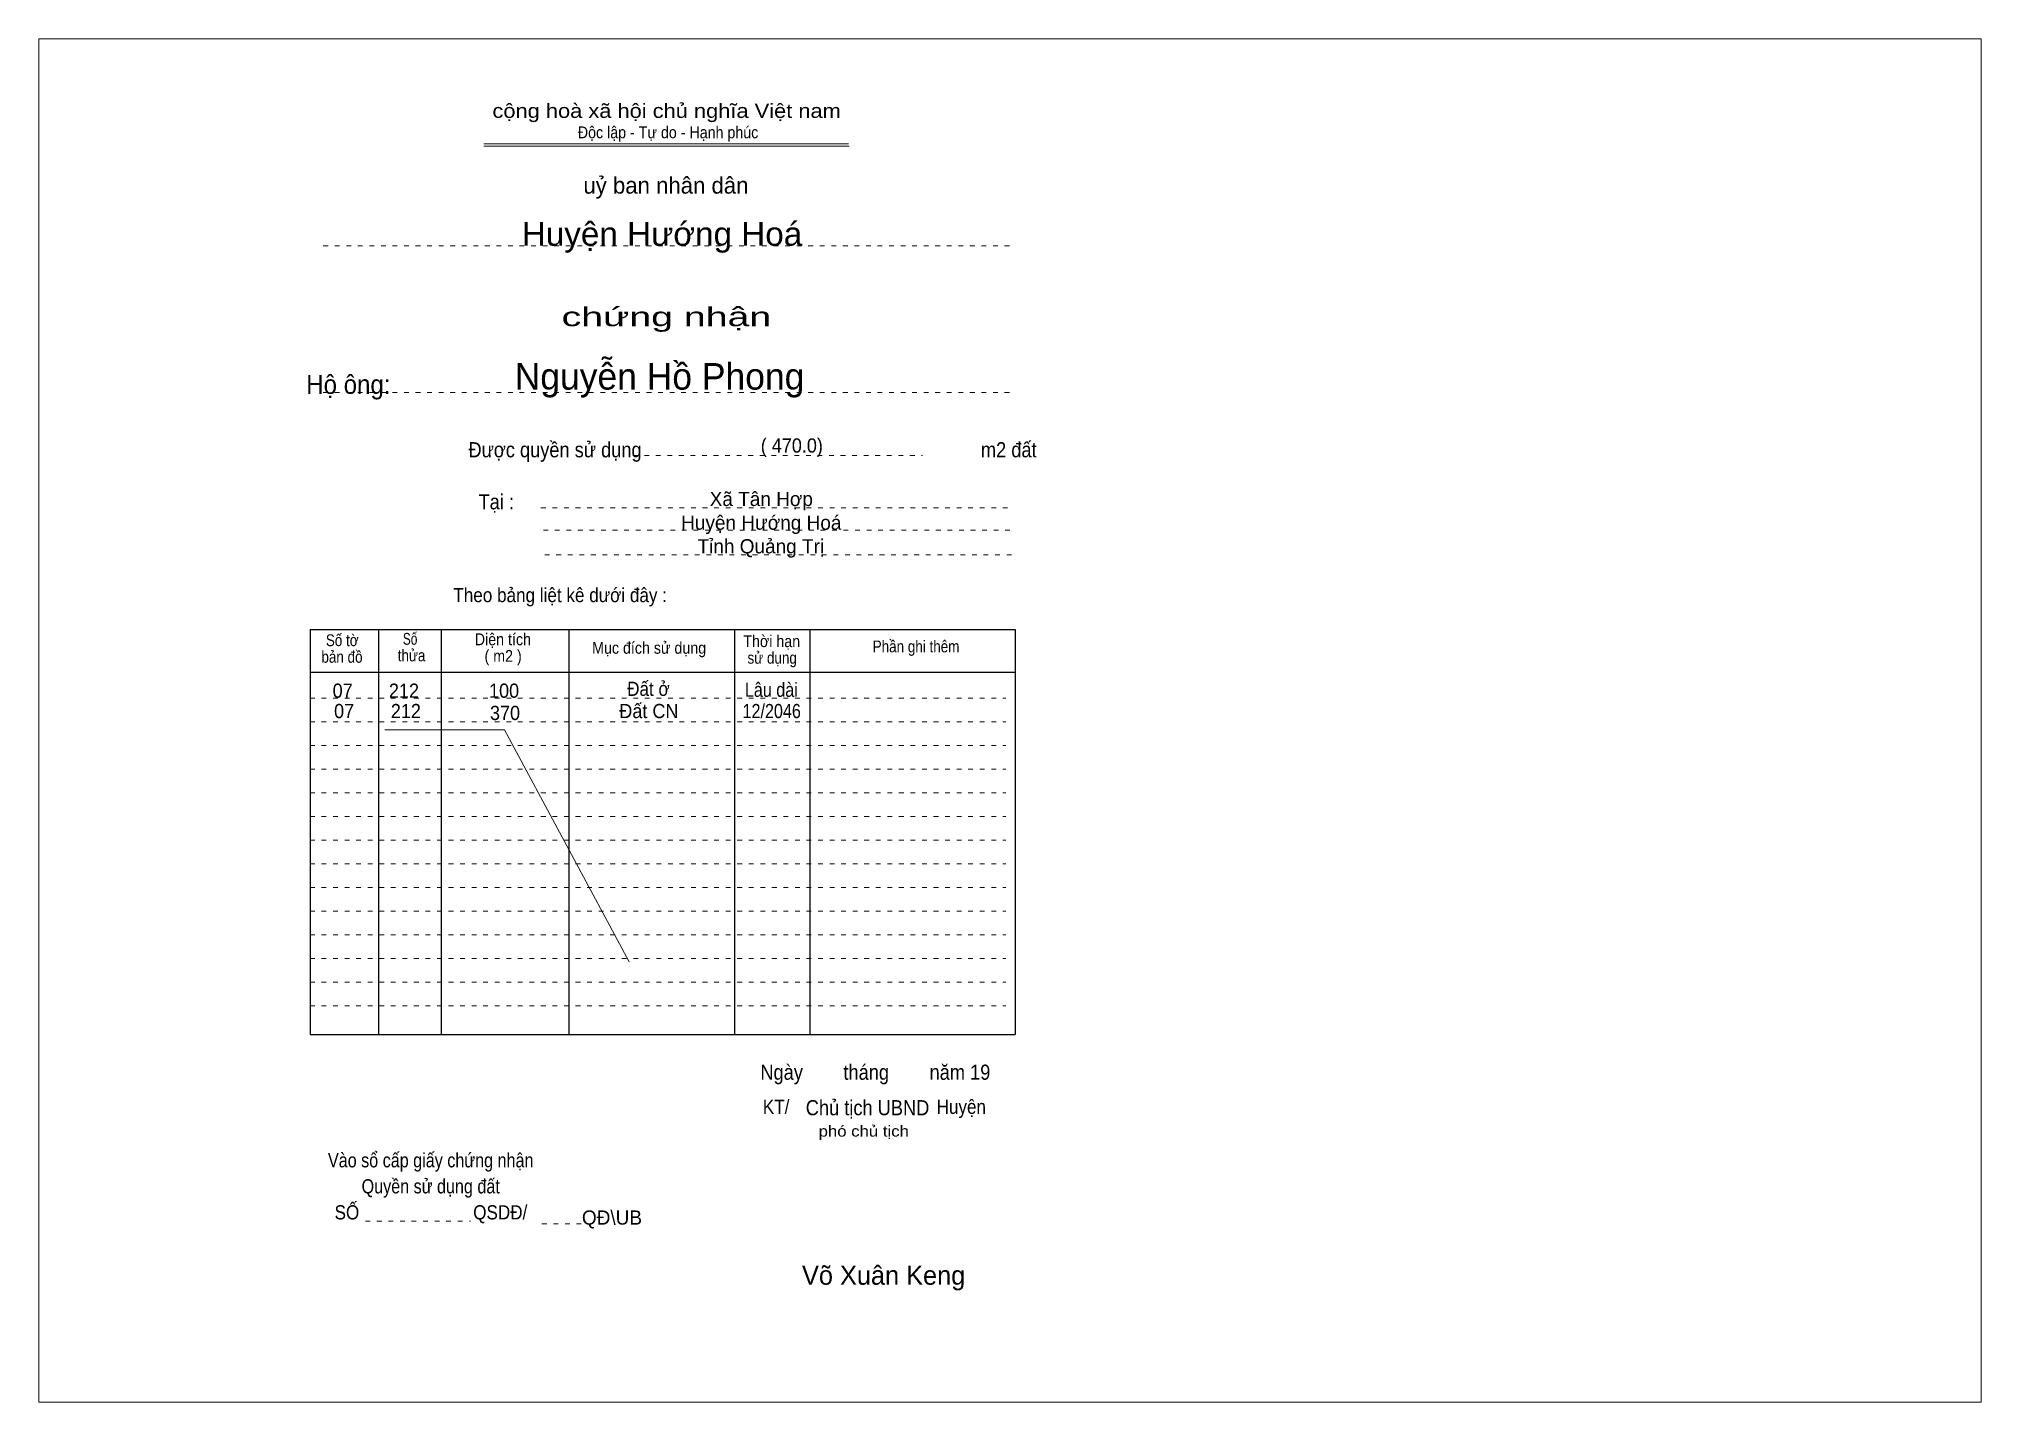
# Model space of a CAD drawing. Header units: centimetres. Extents: x -0.5 to 40.5, y 0 to 28.8.
import ezdxf
from ezdxf.enums import TextEntityAlignment as Align

# ---------------------------------------------------------------- set-up
doc = ezdxf.new("R2010")
doc.units = ezdxf.units.CM
doc.header["$LTSCALE"] = 0.12
doc.linetypes.add('DOTTED', pattern=[1.5, 0.3, -1.2])
doc.layers.add('1', color=7, linetype='DOTTED', lineweight=13)
doc.layers.add('50', color=7, linetype='Continuous', lineweight=13)
doc.layers.add('34', color=7, linetype='Continuous')

msp = doc.modelspace()

# ---------------------------------------------------------------- linework, layer by layer
at = {"layer": '1', "linetype": 'Continuous'}
for p, q in [((8.91, 26.55), (16.62, 26.55)), ((8.91, 26.5), (16.63, 26.5))]:
    msp.add_line(p, q, dxfattribs=at)
at = {"layer": '1'}
for p, q in [((5.52, 24.4), (20.02, 24.4)), ((5.52, 21.3), (20.02, 21.3)), ((12.06, 19.97), (18.18, 19.97)), ((10.12, 18.86), (20.06, 18.86)), ((10.17, 18.39), (20.11, 18.39)), ((10.2, 17.87), (20.14, 17.87)), ((5.24, 14.84), (19.94, 14.84)), ((5.24, 14.34), (19.94, 14.34)), ((5.24, 13.84), (19.94, 13.84)), ((5.24, 13.34), (19.94, 13.34)), ((5.24, 12.84), (19.94, 12.84)), ((5.24, 12.34), (19.94, 12.34)), ((5.24, 11.84), (19.94, 11.84)), ((5.24, 11.34), (19.94, 11.34)), ((5.24, 10.84), (19.94, 10.84)), ((5.24, 10.34), (19.94, 10.34)), ((5.24, 9.84), (19.94, 9.84)), ((5.24, 9.34), (19.94, 9.34)), ((5.24, 8.84), (19.94, 8.84)), ((5.24, 8.34), (19.94, 8.34)), ((6.41, 3.79), (8.63, 3.79)), ((10.14, 3.74), (11.2, 3.74))]:
    msp.add_line(p, q, dxfattribs=at)
at = {"layer": '1', "linetype": 'Continuous', "lineweight": 25}
for p, q in [((5.24, 16.29), (20.14, 16.29)), ((5.24, 16.29), (5.24, 7.74)), ((6.69, 16.29), (6.69, 7.74)), ((8.01, 16.29), (8.01, 7.74)), ((10.71, 16.29), (10.71, 7.74)), ((14.21, 16.29), (14.21, 7.74)), ((15.8, 16.29), (15.8, 7.74)), ((20.14, 16.29), (20.14, 7.74)), ((5.24, 15.39), (20.14, 15.39)), ((5.24, 7.74), (20.14, 7.74))]:
    msp.add_line(p, q, dxfattribs=at)
at = {"layer": '1', "linetype": 'Continuous'}
msp.add_lwpolyline([(-0.49, -0.03), (40.55, -0.03), (40.55, 28.77), (-0.49, 28.77)], close=True, dxfattribs=at)
at = {"layer": '50'}
msp.add_lwpolyline([(6.82, 14.17), (9.35, 14.17), (11.98, 9.27)], dxfattribs=at)

# ---------------------------------------------------------------- texts
at = {"layer": '1'}
for s, height, width, p in [('cộng hoà xã hội chủ nghĩa Việt nam', 0.3, 1.15, (12.775, 27.1)), ('Độc lập - Tự do - Hạnh phúc', 0.25, 0.9, (12.805, 26.67)), ('chứng nhận', 0.4, 1.55, (12.77, 22.7)), ('Được quyền sử dụng                                                                   m2 đất', 0.32, 0.9, (14.59, 19.93)), ('Tại :', 0.32, 0.9, (9.175, 18.83)), ('Theo bảng liệt kê dưới đây :', 0.3, 0.9, (10.525, 16.87)), ('Số tờ', 0.25, 0.85, (5.92, 15.94)), ('Số ', 0.25, 0.75, (7.39, 15.97)), ('Diện tích', 0.25, 0.9, (9.315, 15.96)), ('Mục đích sử dụng', 0.25, 0.9, (12.405, 15.78)), ('Thời hạn', 0.25, 0.9, (14.995, 15.92)), ('Phần ghi thêm', 0.25, 0.85, (18.045, 15.81)), ('bản đồ', 0.25, 0.85, (5.915, 15.59)), ('thửa', 0.25, 0.85, (7.385, 15.62)), ('( m2 )', 0.25, 0.9, (9.32, 15.61)), ('sử dụng', 0.25, 0.85, (15.005, 15.57)), ('Ngày        tháng        năm 19', 0.32, 0.9, (17.185, 6.78)), ('Chủ tịch UBND', 0.32, 0.9, (17.02, 6.03)), ('Vào sổ cấp giấy chứng nhận', 0.3, 0.85, (7.79, 4.93)), ('Quyền sử dụng đất', 0.3, 0.85, (7.79, 4.38)), ('SỐ                        QSDĐ/', 0.3, 0.9, (7.795, 3.83))]:
    msp.add_text(s, height=height, dxfattribs=dict(at, width=width)).set_placement(p, align=Align.CENTER)
msp.add_text('uỷ ban nhân dân', height=0.35, dxfattribs=at).set_placement((12.76, 25.5), align=Align.CENTER)
at = {"layer": '34'}
for s, height, width, p in [('Huyện Hướng Hoá ', 0.5, 1.05, (12.775, 24.4)), ('Hộ ông:', 0.4, 0.95, (6.05, 21.27)), ('( 470.0)', 0.3, 0.95, (15.42, 20.03)), ('07', 0.3, 0.95, (5.93, 14.85)), ('212', 0.3, 0.95, (7.225, 14.85)), ('100', 0.3, 0.95, (9.34, 14.85)), ('07', 0.3, 0.95, (5.96, 14.42)), ('212', 0.3, 0.95, (7.265, 14.42)), ('370', 0.3, 0.95, (9.36, 14.38))]:
    msp.add_text(s, height=height, dxfattribs=dict(at, width=width)).set_placement(p, align=Align.CENTER)
for s, height, p in [('Nguyễn Hồ Phong', 0.56, (12.625, 21.36)), ('Xã Tân Hợp', 0.3, (14.775, 18.9)), ('Huyện Hướng Hoá', 0.3, (14.775, 18.4)), ('Tỉnh Quảng Trị', 0.3, (14.765, 17.9))]:
    msp.add_text(s, height=height, dxfattribs=at).set_placement(p, align=Align.CENTER)
at = {"layer": '50'}
for s, height, width, p in [('Đất ở ', 0.3, 0.9, (12.44, 14.89)), ('Lâu dài ', 0.3, 0.85, (15.035, 14.87)), ('Đất CN', 0.3, 0.95, (12.4, 14.42)), ('12/2046', 0.3, 0.85, (14.995, 14.42)), ('KT/                               Huyện ', 0.3, 0.9, (17.215, 6.06)), ('phó chủ tịch', 0.23, 1.15, (16.94, 5.58))]:
    msp.add_text(s, height=height, dxfattribs=dict(at, width=width)).set_placement(p, align=Align.CENTER)
for s, height, p in [('QĐ\\UB', 0.3, (11.62, 3.72)), ('Võ Xuân Keng', 0.4, (17.36, 2.45))]:
    msp.add_text(s, height=height, dxfattribs=at).set_placement(p, align=Align.CENTER)

doc.saveas('drawing.dxf')
